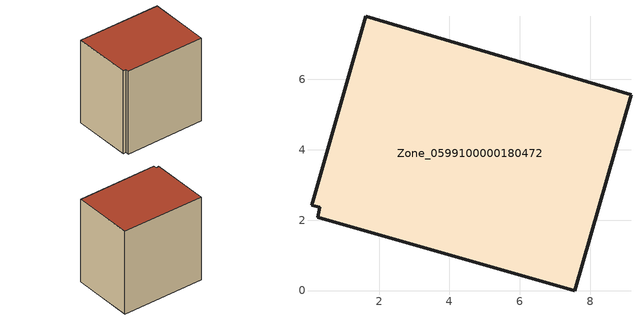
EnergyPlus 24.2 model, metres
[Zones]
Zone_0599100000180472
 floor ground (C_G): 7.56,0 0.25,2.08 0.32,2.36 0.08,2.42 1.62,7.79 9.16,5.57 z3.08
 wall outside (C_F): 7.56,0 9.16,5.57 1.62,7.79 0.08,2.42 0.32,2.36 0.25,2.08 7.56,0 z3.08:11.23
 roof outside (C_R): 0.25,2.08 7.56,0 9.16,5.57 1.62,7.79 0.08,2.42 0.32,2.36 z11.23
[BUILDING]
Pand.0599100000180472: North Axis=0; Terrain=City; Loads Convergence Tolerance Value=0.04; Temperature Convergence Tolerance Value=0.4; Solar Distribution=FullExterior; Maximum Number of Warmup Days=25; Minimum Number of Warmup Days=1
[Site:Location]
Rotterdam.The.Hague.AP_ZH_NLD Design_Conditions: Latitude=51.96; Longitude=4.45; Time Zone=1; Elevation=-4.5
[SITE:GROUNDTEMPERATURE:BUILDINGSURFACE]
18, 18, 18, 18, 18, 18, 18, 18, 18, 18, 18, 18
[MATERIAL] Thermal Absorptance=0.9; Solar Absorptance=0.7; Visible Absorptance=0.7
Name | Roughness | Thickness | Conductivity | Density | Specific Heat
G.TI.1946-1964 | MediumSmooth | 0.15 | 1 | 540 | 1210
F.TI.1946-1964 | Rough | 0.3 | 0.857143 | 1920 | 840
R.TI.1946-1964 | MediumRough | 0.2 | 0.277778 | 1500 | 1000
[CONSTRUCTION]
C_G: G.TI.1946-1964
C_F: F.TI.1946-1964
C_R: R.TI.1946-1964
[ZONE]
Zone_0599100000180472: Type=1; Multiplier=1; Ceiling Height=Autocalculate; Volume=Autocalculate; Floor Area=autocalculate; Part of Total Floor Area=Yes
[ZONEINFILTRATION:DESIGNFLOWRATE]
Infil_Zone_0599100000180472: Zone or ZoneList or Space or SpaceList=Zone_0599100000180472; Schedule=AlwaysOn; Design Flow Rate Calculation Method=Flow/Area; Flow Rate per Floor Area=0.003; Constant Term Coefficient=1; Temperature Term Coefficient=0; Velocity Term Coefficient=0; Velocity Squared Term Coefficient=0
[HVACTEMPLATE:ZONE:IDEALLOADSAIRSYSTEM]
Zone_0599100000180472: Maximum Heating Supply Air Temperature=50; Minimum Cooling Supply Air Temperature=13; Maximum Heating Supply Air Humidity Ratio=0.0156; Minimum Cooling Supply Air Humidity Ratio=0.0077; Heating Limit=NoLimit; Cooling Limit=NoLimit; Dehumidification Control Type=ConstantSensibleHeatRatio; Cooling Sensible Heat Ratio=0.7; Dehumidification Setpoint=60; Humidification Control Type=None; Humidification Setpoint=30; Outdoor Air Method=None; Outdoor Air Flow Rate per Person=0.00944; Outdoor Air Flow Rate per Zone Floor Area=0; Outdoor Air Flow Rate per Zone=0; Demand Controlled Ventilation Type=None; Outdoor Air Economizer Type=NoEconomizer; Heat Recovery Type=None; Sensible Heat Recovery Effectiveness=0.7; Latent Heat Recovery Effectiveness=0.65
[ZONECONTROL:THERMOSTAT]
ThermostatControl_Zone_0599100000180472: Zone or ZoneList=Zone_0599100000180472; Control Type Schedule=DualSetpointControlType; Control 1=Thermostat_Zone_0599100000180472; Temperature Difference Between Cutout And Setpoint=0
[THERMOSTATSETPOINT:DUALSETPOINT]
Thermostat_Zone_0599100000180472: Heating Setpoint Temperature Schedule=HeatingSetpoint_Zone_0599100000180472; Cooling Setpoint Temperature Schedule=CoolingSetpoint_Zone_0599100000180472
[SCHEDULE:COMPACT]
HeatingSetpoint_Zone_0599100000180472: Through: 12/31, For: AllDays, Until: 24:00, 21
CoolingSetpoint_Zone_0599100000180472: Through: 12/31, For: AllDays, Until: 24:00, 24
DualSetpointControlType: Through: 12/31, For: AllDays, Until: 24:00, 4
AlwaysOn: Through: 12/31, For: AllDays, Until: 24:00, 1
